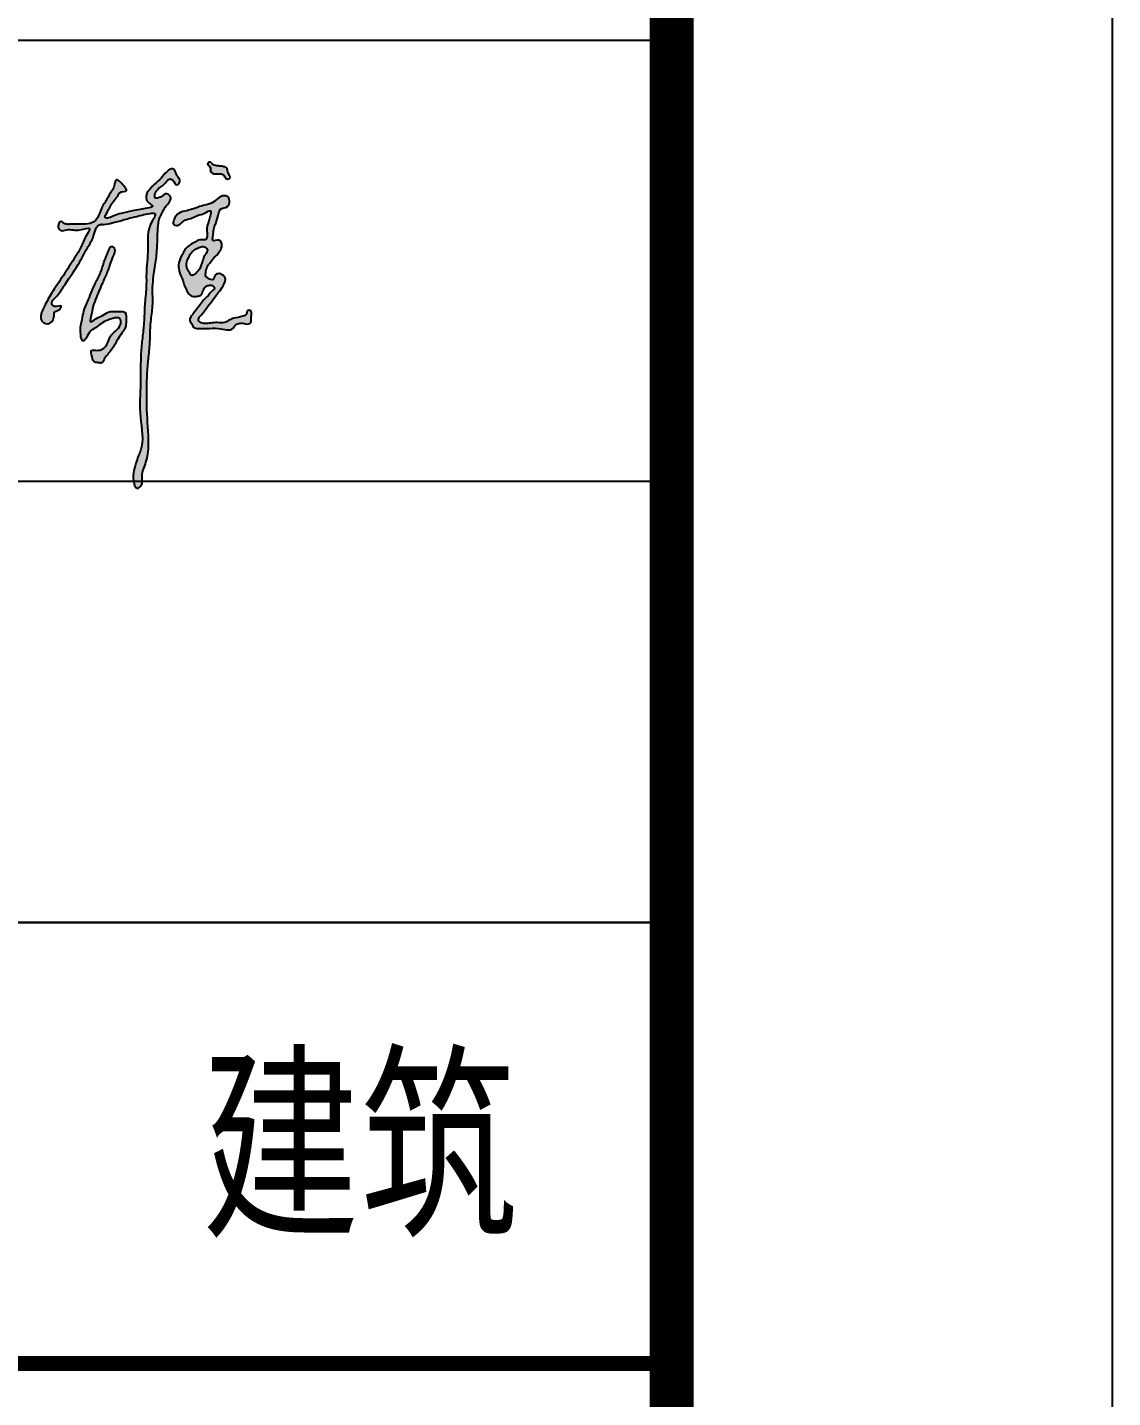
# Model space of a CAD drawing. Extents: x 28773 to 175644, y 7355 to 486294.
# Drawn here: x 152183 to 154644, y 266613 to 269720 of the extents above; entities that cross this region are included whole.
import ezdxf

# ---------------------------------------------------------------- set-up
doc = ezdxf.new("R2010")
doc.units = 0
doc.header["$LTSCALE"] = 1000
doc.header["$MEASUREMENT"] = 0
for name, color, linetype in [('PUB_TITLE', 7, 'Continuous'), ('TWT_TITLE', 7, 'Continuous'), ('文字和字符', 7, 'Continuous')]:
    doc.layers.add(name, color=color, linetype=linetype)
doc.styles.add('-宋体', font='', dxfattribs={"width": 0.8})
doc.styles.get('-宋体').set_extended_font_data('SimSun')

msp = doc.modelspace()

# ---------------------------------------------------------------- hatches: boundary and pattern name
h = msp.add_hatch(color=6)
edge = h.paths.add_edge_path()
edge.add_spline(control_points=[(152595.5, 269412.9), (152598.2, 269410), (152604.6, 269406), (152615.3, 269405.6), (152623.9, 269404.6), (152633.8, 269400.8), (152631.3, 269389.4), (152643.6, 269378.5), (152629.1, 269374.2), (152626.7, 269382.7), (152618.9, 269390), (152607.1, 269385.4), (152592.6, 269391.6), (152596.3, 269403.8), (152585.2, 269410.2), (152592, 269415.5), (152594.7, 269413.8), (152595.5, 269412.9)], knot_values=[0, 0, 0, 0, 9.941955, 17.81997, 26.06635, 32.772253, 40.050923, 51.788007, 58.187099, 64.698727, 70.459521, 83.166695, 93.225525, 101.466789, 109.786091, 113.761149, 116.674069, 116.674069, 116.674069, 116.674069], degree=3, periodic=0)
at = {"layer": '文字和字符'}
h = msp.add_hatch(color=6, dxfattribs=at)
edge = h.paths.add_edge_path()
edge.add_spline(control_points=[(152282.5, 269273.9), (152282.8, 269273.9), (152307.3, 269274.1), (152322.6, 269273.6), (152344, 269284), (152348, 269309), (152363.3, 269329.2), (152372.3, 269347.6), (152381, 269359.9), (152382.1, 269379.5), (152397, 269367.4), (152401.9, 269360.5), (152413.2, 269346.1), (152392.2, 269349.7), (152389.1, 269338.8), (152379.8, 269328.4), (152370, 269313.1), (152363.8, 269300), (152356.2, 269287.3), (152370.1, 269287.7), (152379.6, 269294.4), (152398.9, 269298.7), (152417.9, 269303.7), (152438.9, 269307.3), (152451.5, 269309.6), (152473.3, 269313.9), (152451.4, 269323.4), (152450.7, 269340.7), (152461.7, 269355), (152473.7, 269367.6), (152490.6, 269381.1), (152498.7, 269395.6), (152515.8, 269402.1), (152519.1, 269389.8), (152523.9, 269382), (152530.1, 269373.2), (152527.4, 269365.6), (152518.3, 269359.7), (152515.8, 269375.2), (152502.9, 269377.7), (152495.4, 269364.3), (152482.9, 269357.9), (152474.2, 269348), (152471.9, 269341.1), (152470.7, 269330.3), (152488.5, 269335.3), (152498.1, 269347.1), (152511.7, 269333.9), (152503.6, 269321.3), (152494.8, 269312.6), (152489.8, 269300.6), (152483.2, 269291.4), (152478.3, 269268.2), (152478.2, 269236.7), (152475.9, 269194.6), (152469.4, 269161.2), (152466, 269125.5), (152468.7, 269090.5), (152460.9, 269047.1), (152462, 269005), (152451.8, 268926.2), (152453.5, 268838.1), (152461.4, 268748.6), (152439.6, 268706.8), (152446.5, 268683.8), (152430.7, 268671.2), (152417.8, 268699.3), (152426.8, 268722), (152433.5, 268746.9), (152449.2, 268778.9), (152434.7, 268837.9), (152441.1, 268910.4), (152438.9, 268970.9), (152443.5, 269016), (152448.4, 269052.6), (152448, 269090.6), (152453.8, 269129.1), (152451.5, 269173.2), (152459.7, 269224.6), (152451.4, 269262.4), (152479.3, 269300.4), (152450.4, 269297), (152430, 269291.4), (152404.7, 269284.9), (152387.8, 269279.8), (152373.2, 269276.2), (152360.3, 269273), (152339.2, 269274.7), (152334.5, 269243.7), (152316.4, 269216.9), (152296.5, 269177), (152269.6, 269140.5), (152252.6, 269112.1), (152234.3, 269096.4), (152245.3, 269083), (152263.5, 269092.8), (152255.2, 269077.4), (152242.1, 269077.1), (152245.4, 269058.9), (152229.9, 269042.3), (152208, 269059.1), (152221, 269087.3), (152236, 269116), (152259.7, 269149.7), (152282.2, 269185.4), (152305.6, 269220.6), (152313.1, 269244.1), (152330, 269269.6), (152295.4, 269256.2), (152279, 269265), (152258.5, 269256.2), (152249.6, 269269.2), (152257.2, 269282.4), (152263.7, 269278), (152265.7, 269274.9), (152269.4, 269274.6), (152273.9, 269272.9), (152282.4, 269273.9), (152282.5, 269273.9)], knot_values=[0, 0, 0, 0, 30.010681, 59.710914, 78.593199, 120.407305, 154.524141, 185.004149, 203.061643, 222.774317, 238.80713, 258.455944, 270.333782, 293.330836, 302.766156, 314.154011, 351.592667, 373.783884, 384.727657, 395.744414, 413.857163, 437.957453, 474.261753, 498.637383, 521.996218, 540.039757, 556.440551, 586.981856, 599.46137, 631.292047, 659.861277, 686.798362, 704.454635, 714.77327, 731.806988, 745.746399, 755.60273, 762.331918, 783.607358, 794.2488, 808.935268, 839.224822, 854.000646, 861.29652, 870.524529, 890.282084, 910.927322, 927.245681, 946.958313, 963.356978, 980.390735, 1000.003082, 1009.515457, 1078.314372, 1130.678307, 1184.843128, 1219.935368, 1279.461792, 1329.992924, 1402.614913, 1454.086505, 1659.988392, 1772.185683, 1817.246483, 1847.677046, 1862.240127, 1879.608782, 1944.488332, 1967.79145, 1986.349178, 2091.415626, 2201.453187, 2292.790848, 2342.000053, 2390.03078, 2446.006624, 2499.916829, 2551.206876, 2630.928051, 2705.368541, 2736.511304, 2751.139397, 2799.882761, 2838.437816, 2856.100871, 2874.060326, 2900.839764, 2911.90203, 2956.44123, 2995.684828, 3055.617738, 3138.927419, 3179.415616, 3204.798199, 3217.112426, 3237.828089, 3249.032304, 3266.585733, 3281.97368, 3312.759311, 3333.895438, 3372.534497, 3420.293911, 3476.863372, 3540.284988, 3599.822241, 3643.146119, 3661.15915, 3690.737213, 3733.200125, 3751.837118, 3768.448916, 3785.656639, 3792.541545, 3796.752385, 3800.355287, 3806.580356, 3819.839144, 3819.839144, 3819.839144, 3819.839144], degree=3, periodic=0)
h = msp.add_hatch(color=6, dxfattribs=at)
edge = h.paths.add_edge_path()
edge.add_spline(control_points=[(152515.9, 269285.3), (152515.9, 269285.5), (152527.3, 269303.8), (152543.7, 269303.6), (152561.1, 269309.1), (152576.4, 269315.1), (152592.9, 269318.8), (152608.8, 269325.2), (152619.5, 269338.2), (152637.3, 269339.9), (152643.1, 269326.2), (152638.9, 269309.7), (152620.3, 269311.6), (152615.8, 269294.4), (152613.1, 269281.7), (152606.5, 269267.9), (152604.5, 269255.9), (152604.1, 269246.6), (152601.9, 269233), (152619.8, 269242.3), (152626.2, 269225), (152620.3, 269213.9), (152614.5, 269204.9), (152605.1, 269198.7), (152600.3, 269188.8), (152590.4, 269179.6), (152588.3, 269168.1), (152585.9, 269156), (152594, 269150.1), (152606.1, 269145.1), (152607.3, 269158.2), (152616.7, 269163.3), (152625.6, 269160.2), (152634.7, 269150.4), (152627.6, 269132.9), (152615.1, 269118.9), (152603.7, 269101.2), (152591, 269087), (152582, 269073), (152574.5, 269065.4), (152569.3, 269057.1), (152575.7, 269049.7), (152586.2, 269048.6), (152599.2, 269049.7), (152613.9, 269051.9), (152629.6, 269048.5), (152640.6, 269057.1), (152654.8, 269062), (152667.2, 269063.2), (152681.9, 269068.6), (152679.2, 269079), (152690.9, 269079.3), (152691.2, 269070.9), (152690.7, 269064), (152690.3, 269057.2), (152690.4, 269050.1), (152681.8, 269045.9), (152672.9, 269049.9), (152661.4, 269049.6), (152653.6, 269044.6), (152645, 269029.5), (152617, 269040.2), (152592.7, 269036.9), (152575, 269037.7), (152560.3, 269037.1), (152555.8, 269048), (152549.3, 269057.5), (152556.2, 269066.6), (152561.6, 269074.6), (152568.3, 269083.4), (152576.1, 269093.6), (152584.4, 269104.7), (152594.7, 269113.3), (152599.9, 269121.8), (152609.5, 269127.5), (152602.7, 269136.9), (152594.1, 269135.8), (152585.8, 269132.5), (152581.3, 269123.5), (152578.6, 269112.4), (152567.1, 269110), (152555.9, 269109.3), (152545.8, 269118.1), (152542.2, 269129.3), (152537.3, 269138.7), (152534, 269151), (152527.3, 269164.3), (152524.4, 269182.3), (152529.6, 269196.8), (152536.6, 269208.1), (152542.1, 269221.9), (152559.5, 269231.1), (152574.1, 269240.5), (152588.4, 269236.8), (152591.7, 269249.4), (152588.8, 269261.1), (152592, 269275.1), (152596.4, 269287.5), (152598.6, 269295.6), (152599.9, 269306.4), (152588.9, 269301.6), (152581, 269296.5), (152566.1, 269293.6), (152554.4, 269285.7), (152540, 269284.6), (152531.7, 269275.7), (152523.7, 269269.7), (152510, 269271.8), (152515.9, 269285.2), (152515.9, 269285.3)], knot_values=[0, 0, 0, 0, 24.512001, 49.882294, 72.277412, 98.738469, 118.409447, 143.109669, 167.776883, 187.618262, 203.042037, 222.126752, 247.275306, 258.48372, 289.86628, 303.795246, 321.379231, 338.707377, 347.328395, 366.307106, 385.237264, 403.506228, 418.562709, 428.786369, 449.648574, 463.118664, 483.023077, 498.54091, 507.708607, 523.614939, 538.272825, 548.331434, 564.446663, 573.613544, 601.356343, 627.727416, 655.753502, 687.468657, 707.386499, 724.030195, 733.822997, 742.988374, 758.369859, 776.521682, 797.368312, 820.285411, 838.875384, 852.53501, 881.495768, 896.424896, 904.484831, 916.221913, 924.49056, 934.624145, 946.353648, 953.359124, 961.492881, 980.267656, 992.004738, 1008.557493, 1015.80342, 1061.650078, 1099.490071, 1123.473109, 1136.892554, 1154.792681, 1167.453766, 1180.555905, 1196.223819, 1209.542153, 1226.270416, 1249.735518, 1266.970627, 1281.05191, 1293.130439, 1303.91699, 1316.71909, 1326.731209, 1339.888064, 1357.279911, 1369.076666, 1385.0742, 1402.881823, 1419.32573, 1433.82478, 1447.087554, 1471.921893, 1495.500471, 1520.791964, 1533.894554, 1550.83807, 1581.024251, 1611.984954, 1621.45011, 1633.096343, 1654.387173, 1674.742462, 1691.115782, 1707.380906, 1715.678547, 1723.570803, 1743.940975, 1761.902668, 1783.344225, 1802.439161, 1818.418402, 1831.919163, 1844.453477, 1860.498716, 1860.498716, 1860.498716, 1860.498716], degree=3, periodic=0)
edge = h.paths.add_edge_path(flags=16)
edge.add_spline(control_points=[(152570.3, 269220), (152570.2, 269219.9), (152558.5, 269214.2), (152553, 269206.9), (152548.3, 269198), (152544.6, 269190), (152543.7, 269181.3), (152545, 269173.8), (152548.2, 269167.6), (152551.2, 269162.6), (152554.5, 269156.5), (152563.4, 269160), (152568.8, 269166.9), (152575.7, 269174.5), (152577.6, 269183.7), (152581.3, 269192.4), (152583.4, 269201.8), (152589.8, 269208.4), (152592.2, 269216.1), (152587.6, 269222.4), (152580.1, 269223.5), (152575.4, 269222.1), (152570.3, 269220), (152570.3, 269220)], knot_values=[0, 0, 0, 0, 17.49913, 30.768414, 43.809406, 57.820521, 67.761158, 79.395962, 89.172864, 96.402516, 104.532234, 113.624822, 128.719094, 142.570854, 155.091253, 167.081152, 182.063386, 194.044375, 204.792336, 212.007375, 223.839632, 231.821798, 237.531752, 237.531752, 237.531752, 237.531752], degree=3, periodic=0)
h = msp.add_hatch(color=6, dxfattribs=at)
edge = h.paths.add_edge_path()
edge.add_spline(control_points=[(152370.6, 269221.9), (152370.5, 269221.7), (152362.2, 269202.1), (152355.8, 269186.9), (152349.8, 269162.8), (152337.2, 269141.6), (152328.2, 269118.9), (152319.4, 269097.7), (152310.4, 269078.2), (152307.9, 269059.8), (152303.2, 269043.7), (152304, 269028.5), (152303.7, 269017.2), (152309.4, 269006), (152319.4, 269019.1), (152323, 269030.9), (152338.3, 269039.5), (152350.4, 269048.8), (152364, 269056.8), (152377.3, 269060.6), (152395.4, 269064.1), (152395.1, 269035.9), (152369.6, 269026.5), (152365.9, 269000.1), (152349.8, 268986.8), (152337.5, 268988.1), (152325.5, 268988.7), (152330.1, 268974.6), (152330.3, 268961.1), (152343, 268959.8), (152352.7, 268958.1), (152357.1, 268968.8), (152366.6, 268980.9), (152378.9, 268995.2), (152387.4, 269013.1), (152396.1, 269026), (152407.1, 269038.9), (152406.4, 269055), (152408.4, 269079), (152384.9, 269074.7), (152367.8, 269078.1), (152353.7, 269065.3), (152340.1, 269062.5), (152321.5, 269045.9), (152329.9, 269074), (152332.1, 269089.8), (152341.8, 269114.3), (152352.8, 269140.2), (152367, 269170.7), (152374, 269195.5), (152383.5, 269214.4), (152377.5, 269224.7), (152370.6, 269222), (152370.6, 269221.9)], knot_values=[0, 0, 0, 0, 24.542793, 52.435959, 85.650583, 121.512598, 155.916917, 186.540407, 217.474406, 244.606868, 263.102829, 287.388558, 305.597528, 314.527085, 327.332873, 353.193682, 372.630675, 395.352625, 418.617204, 435.772151, 457.249665, 475.959444, 524.49024, 552.742939, 580.507685, 599.437854, 607.362997, 621.159879, 644.090151, 657.95728, 669.398503, 679.892715, 700.008206, 736.031643, 756.664286, 782.242284, 801.590045, 823.390719, 851.090423, 877.54929, 900.135028, 924.011869, 947.574779, 965.855715, 994.232281, 1016.328926, 1045.309406, 1098.032674, 1136.336698, 1183.774373, 1208.195694, 1217.866995, 1225.149506, 1225.149506, 1225.149506, 1225.149506], degree=3, periodic=0)

# ---------------------------------------------------------------- linework, layer by layer
for p, q in [((145644.1, 269690.9), (153644.1, 269690.9)), ((145644.1, 268690.9), (153644.1, 268690.9)), ((145644.1, 267690.9), (153644.1, 267690.9)), ((153644.1, 267690.9), (151044.1, 267690.9))]:
    msp.add_line(p, q)
at = {"const_width": 34}
msp.add_lwpolyline([(145644.1, 266690.9), (153644.1, 266690.9)], dxfattribs=at)
at = {"layer": 'PUB_TITLE', "const_width": 100}
msp.add_lwpolyline([(145644.1, 313090.5), (153644.1, 313090.5), (153644.1, 255690.9), (145644.1, 255690.9)], close=True, dxfattribs=at)
at = {"layer": 'TWT_TITLE'}
msp.add_lwpolyline([(70544.1, 254690.9), (154644.1, 254690.9), (154644.1, 314090.9), (70544.1, 314090.9)], close=True, dxfattribs=at)
at = {"layer": 'TWT_TITLE', "const_width": 100}
msp.add_lwpolyline([(73044.1, 255690.9), (153644.1, 255690.9), (153644.1, 313090.9), (73044.1, 313090.9)], close=True, dxfattribs=at)
at = {"layer": '文字和字符', "color": 6}
for points, start_tangent, end_tangent in [([(152282.5, 269273.9), (152304.2, 269273.9), (152325.5, 269275.7), (152337.4, 269282.3), (152350.7, 269309.3), (152363.2, 269330.5), (152374, 269349.6), (152379.9, 269361.2), (152384.9, 269374.5), (152394.8, 269368.7), (152404, 269357.9), (152408.1, 269350.4), (152392.3, 269345.4), (152388.9, 269339.6), (152384, 269333), (152369, 269310.5), (152361.6, 269296.4), (152359.1, 269288.9), (152367, 269288.1), (152379, 269293.1), (152395.7, 269298.1), (152421.1, 269304), (152438.4, 269307.2), (152455, 269310.3), (152467.2, 269314.7), (152458.1, 269322.2), (152453.9, 269343.8), (152458.9, 269351.3), (152474.7, 269367.9), (152489.7, 269382), (152503, 269396.1), (152515.4, 269398.6), (152518.8, 269392), (152524.6, 269381.2), (152528.8, 269372), (152526.3, 269365.4), (152522.1, 269362.9), (152512.1, 269374.5), (152504.6, 269376.2), (152497.1, 269368.7), (152480.5, 269354.6), (152473.9, 269346.3), (152472.2, 269341.3), (152472.2, 269334.6), (152486.3, 269336.3), (152499.6, 269342.9), (152508, 269334.6), (152503, 269321.3), (152495.5, 269312.2), (152489.7, 269301.4), (152483, 269288.9), (152481.3, 269282.3), (152477.7, 269232.8), (152475.1, 269195.2), (152469.3, 269156.6), (152467.1, 269131.4), (152466.9, 269088.5), (152462.9, 269052.3), (152460.6, 269000), (152457, 268963.1), (152456.2, 268814.7), (152451.9, 268734), (152443.1, 268702.7), (152440.9, 268680.9), (152432.2, 268675), (152424.9, 268685.2), (152429.3, 268731.8), (152434.4, 268747.8), (152439.5, 268760.1), (152439.2, 268835.9), (152439.7, 268915.2), (152440.5, 268981), (152443.7, 269016.3), (152447.4, 269050.7), (152449.1, 269091), (152452.5, 269129.7), (152452.9, 269166.7), (152456.5, 269224), (152464, 269277.1), (152471.7, 269298.2), (152461.2, 269298.2), (152426.9, 269290.7), (152400, 269283.5), (152387.8, 269279.9), (152375.3, 269276.7), (152356.2, 269273.6), (152348.2, 269273.3), (152332.5, 269245.3), (152319.3, 269220.3), (152298.1, 269182.7), (152265.1, 269132.5), (152247.9, 269108.9), (152238.5, 269093.3), (152244.7, 269087), (152259.6, 269087.8), (152255.7, 269080.7), (152244.7, 269074.4), (152243.2, 269063.5), (152227.5, 269047.8), (152214.9, 269056.4), (152219.6, 269083.9), (152235.9, 269114.2), (152258.3, 269148.3), (152283.2, 269186.6), (152305.2, 269223.4), (152318.5, 269251.7), (152324, 269263.4), (152302.8, 269261.1), (152272.2, 269261.1), (152258.9, 269259.5), (152252.6, 269269.7), (152259.6, 269279.9), (152263.9, 269277.4), (152266.1, 269275.2), (152268.6, 269274.6), (152273, 269273.7), (152282.5, 269273.9)], (1, 0), (1, 0)), ([(152599.4, 269413.3), (152609.5, 269407.1), (152618.9, 269405.9), (152628.7, 269404.3), (152635.7, 269400.4), (152637.3, 269391.8), (152642, 269378.5), (152634.6, 269376.6), (152629.9, 269382.8), (152624.8, 269387.5), (152609.5, 269387.9), (152599, 269393.8), (152597.4, 269403.5), (152592.3, 269412.1), (152596.2, 269414.9), (152599.4, 269413.3)], (0.676765, -0.736199), (0.676765, -0.736199)), ([(152515.9, 269285.3), (152527.1, 269299), (152544.5, 269304.6), (152560, 269308.9), (152578.1, 269315.2), (152591.7, 269318.9), (152607.9, 269326.3), (152622.2, 269336.9), (152636.5, 269336.9), (152641.5, 269327), (152637.1, 269313.9), (152620.3, 269307.1), (152617.2, 269299.6), (152611, 269277.9), (152607.3, 269268.6), (152604.8, 269256.1), (152603.5, 269243.7), (152603.5, 269237.5), (152617.2, 269237.5), (152624.1, 269225.7), (152619.7, 269213.3), (152613.2, 269204.6), (152607.6, 269199.8), (152598.6, 269187.8), (152592.4, 269180.3), (152588, 269166.7), (152588, 269155.5), (152593, 269151.1), (152604.2, 269148.7), (152609.1, 269158), (152615.4, 269161.7), (152626.5, 269158.6), (152630.9, 269153.6), (152626.9, 269134), (152615.6, 269118.8), (152603.8, 269102.3), (152589.7, 269084.4), (152581.3, 269072.8), (152573.6, 269063.6), (152570.9, 269057), (152574.7, 269051.7), (152585.5, 269049), (152598.5, 269049.7), (152613.5, 269050.9), (152630, 269050.9), (152641.9, 269057), (152651.2, 269060.5), (152671.5, 269065.1), (152680.4, 269071.2), (152681.1, 269077), (152689.6, 269077.4), (152691.1, 269071.6), (152690.7, 269064.3), (152690.3, 269055.9), (152689.6, 269050.9), (152684.6, 269047.8), (152671.1, 269049.3), (152662.7, 269049), (152652.7, 269042.4), (152649.6, 269038.2), (152616.6, 269037.5), (152589.3, 269037.5), (152572, 269037.5), (152562.4, 269038.6), (152554.8, 269049), (152551.3, 269057.4), (152555.5, 269065.9), (152562.1, 269075.1), (152567.8, 269082.7), (152575.1, 269092.3), (152585.9, 269105.4), (152594.7, 269114.1), (152601.2, 269121.9), (152607, 269128.4), (152602.8, 269134.9), (152593.6, 269135.3), (152587, 269132.3), (152582, 269124.2), (152576.3, 269113.1), (152568.2, 269110.4), (152556.7, 269110.8), (152546.7, 269118.8), (152541.7, 269129.6), (152537.5, 269139.1), (152534.5, 269148.2), (152528.1, 269164.9), (152525.9, 269181.8), (152531.3, 269199.2), (152535.9, 269207.4), (152541.7, 269218.2), (152559.1, 269231.2), (152580.2, 269238.6), (152587, 269238.6), (152590.4, 269246.2), (152590, 269261.6), (152592.6, 269276), (152596.2, 269287.2), (152598.9, 269298.6), (152598.5, 269304.6), (152593, 269303.3), (152579.7, 269296.9), (152567.4, 269293.1), (152553.3, 269286.7), (152540.1, 269282.9), (152531.1, 269275.6), (152522.6, 269270.9), (152514.1, 269273.9), (152515.9, 269285.3)], (0.284283, 0.95874), (0.284283, 0.95874)), ([(152370.6, 269221.9), (152363.7, 269205.6), (152356.4, 269186.9), (152349, 269164.1), (152337.6, 269140.9), (152327.8, 269118.1), (152319.3, 269097.8), (152311.2, 269077), (152307.1, 269057.9), (152304.2, 269044.9), (152303.8, 269027.4), (152305.5, 269014.4), (152309.1, 269009.1), (152316, 269015.2), (152325.8, 269031.1), (152337.2, 269039.2), (152350.7, 269048.6), (152365.3, 269056.7), (152377.1, 269060.4), (152392.6, 269060), (152393.8, 269046.5), (152371.3, 269019.8), (152363.3, 269001), (152347.7, 268988.5), (152334.1, 268988.3), (152328.4, 268987.7), (152328.7, 268977.8), (152334.1, 268962.1), (152343.7, 268959.6), (152352, 268959.9), (152356.2, 268966.1), (152364.5, 268978), (152380.1, 268998.8), (152387.2, 269011.8), (152397.4, 269027.2), (152405.1, 269038.8), (152406.8, 269054.4), (152403.8, 269074.1), (152384.8, 269076), (152368.5, 269075.5), (152353.6, 269066.9), (152338.2, 269059.7), (152326.9, 269052.9), (152329.2, 269073.2), (152332.5, 269088.8), (152339.6, 269108.5), (152354.5, 269143.4), (152365.4, 269168.8), (152377.1, 269200.9), (152380.7, 269218.1), (152375.7, 269223.1), (152370.6, 269221.9)], (-0.394162, -0.919041), (-0.394162, -0.919041)), ([(152570.3, 269220), (152559.4, 269213.6), (152553, 269206.5), (152548.5, 269198.2), (152544.8, 269188.9), (152544, 269181.7), (152545.5, 269173.5), (152548.5, 269167.1), (152551.1, 269162.6), (152554.9, 269158.1), (152561.3, 269159.6), (152569.2, 269167.1), (152575.1, 269175.2), (152577.9, 269183.7), (152580.8, 269191.9), (152584.5, 269202), (152589.4, 269209.1), (152590.9, 269216.7), (152587.9, 269221), (152579.7, 269223), (152574.1, 269221.5), (152570.3, 269220)], (-0.928724, -0.370772), (-0.928724, -0.370772))]:
    msp.add_spline(points, degree=3, dxfattribs=dict(at, start_tangent=start_tangent, end_tangent=end_tangent))

# ---------------------------------------------------------------- texts
at = {"style": '-宋体', "width": 0.75}
msp.add_text('建筑', height=350, dxfattribs=at).set_placement((152578.5, 267013.9))

doc.saveas('drawing.dxf')
